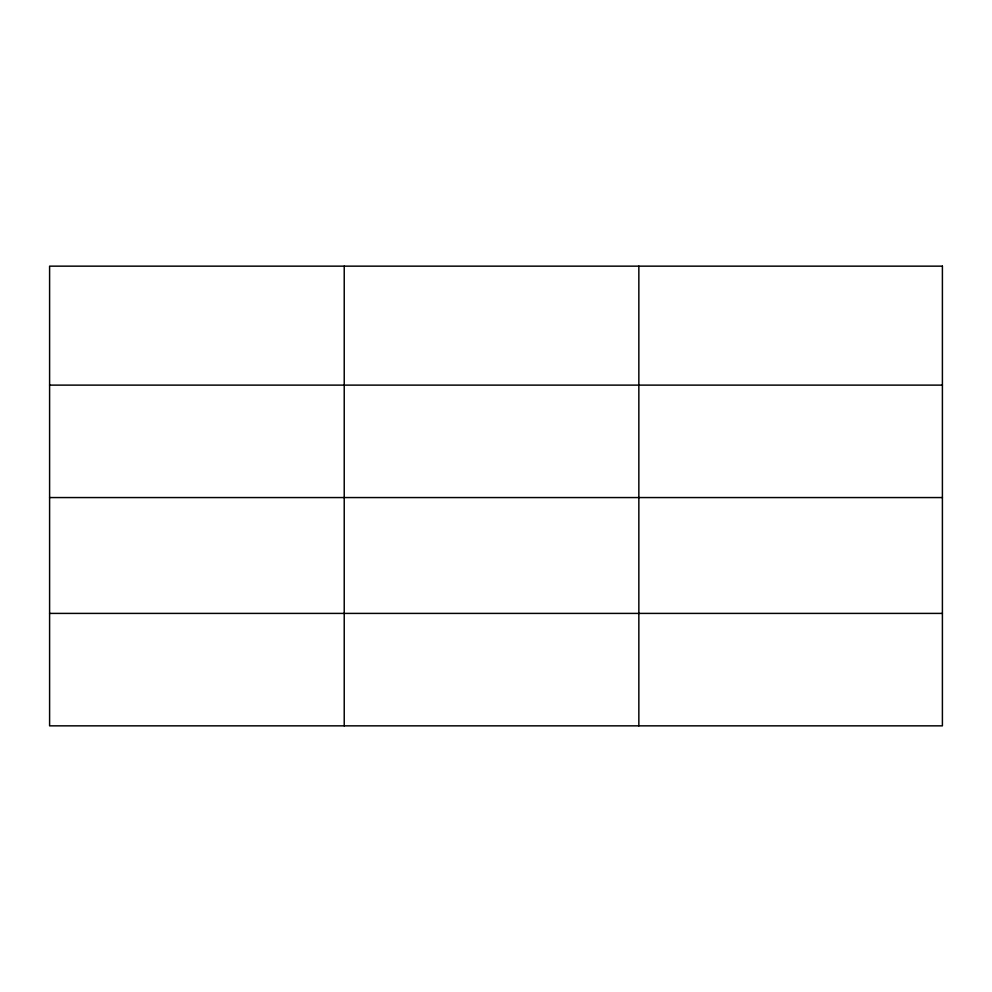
<?xml version="1.0" encoding="UTF-8"?>
<svg xmlns="http://www.w3.org/2000/svg" width="992" height="992" viewBox="0 0 992 992"><rect width="100%" height="100%" fill="white"/><g stroke="black" fill="none" stroke-linecap="round" stroke-linejoin="round"><path stroke-width="1.49" d="M49.6 385.119L942.4 385.119M49.6 497.562L942.4 497.562M49.6 613.403L942.4 613.403M638.848 266.154L638.848 725.846M344.224 266.154L344.224 725.846M942.4 266.154L49.6 266.154L49.6 725.846L942.4 725.846L942.4 266.154"/></g></svg>
